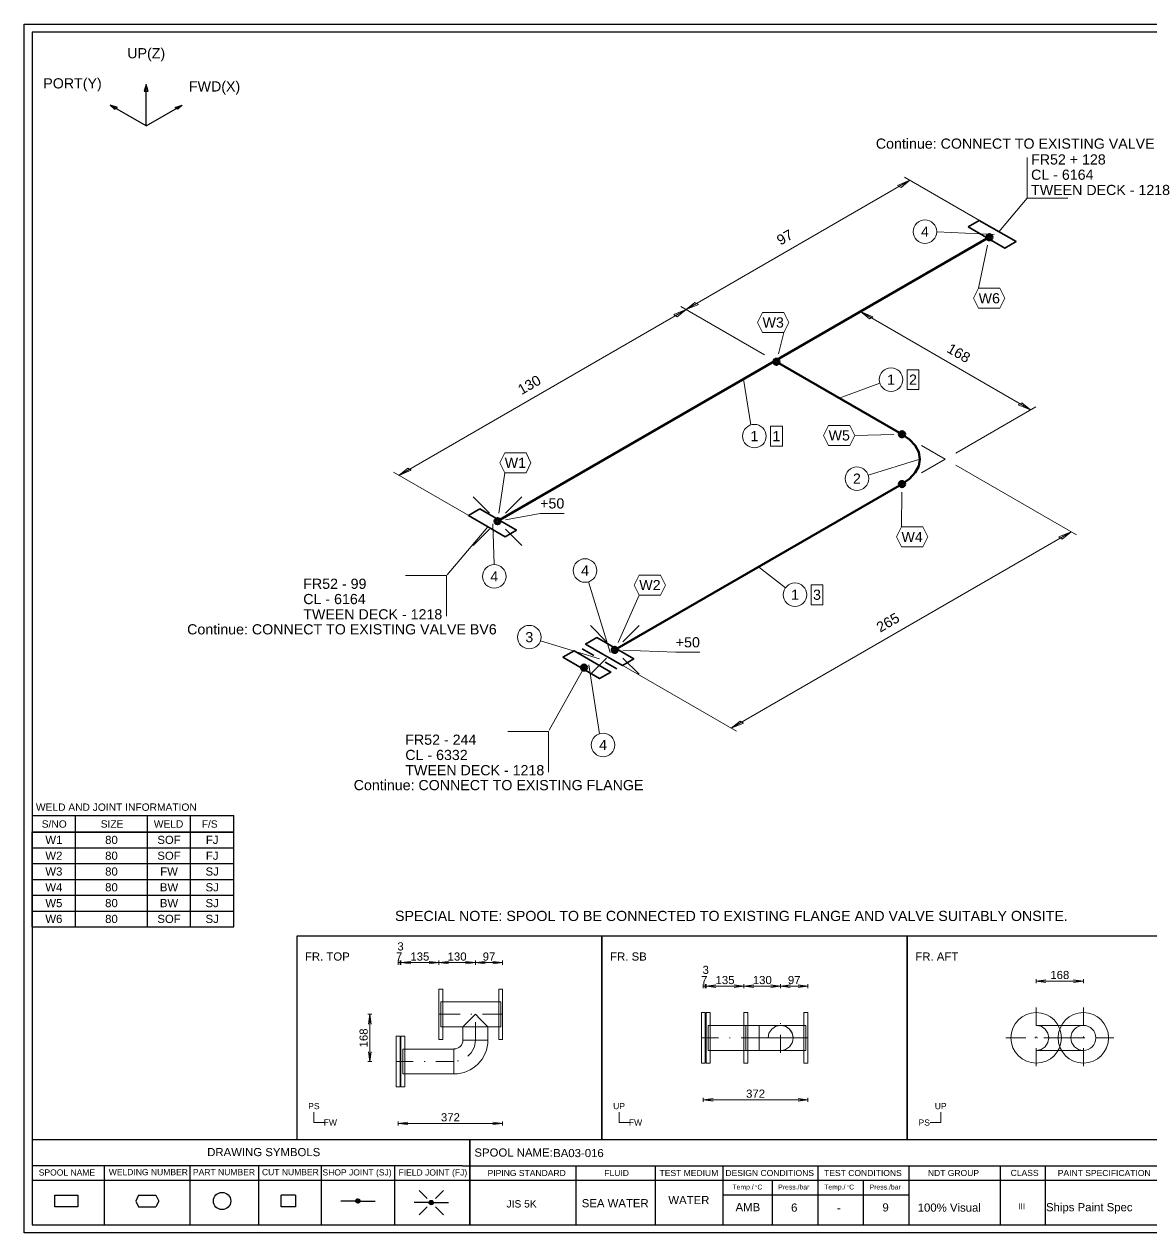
# Model space of a CAD drawing. Header units: millimetres. Extents: x 0 to 420, y 0 to 297.
# Drawn here: x 0 to 277.1, y 0 to 297 of the extents above; entities that cross this region are included whole.
import ezdxf
from ezdxf.enums import TextEntityAlignment as Align

# ---------------------------------------------------------------- set-up
doc = ezdxf.new("R2010")
doc.units = ezdxf.units.MM
doc.linetypes.add('DOTTED_DASHED5', pattern=[9.99998, 4.444436, -2.666661, 0.222222, -2.666661])
doc.linetypes.add('DOTTED_DASHED6', pattern=[10, 4.444444, -2.666667, 0.222222, -2.666667])
for name, color, linetype in [('FramesFromTables', 40, 'Continuous'), ('I_Coordinates', 11, 'Continuous'), ('I_CutNumbers', 10, 'Continuous'), ('I_Dimensions', 4, 'Continuous'), ('I_OtherComponents', 2, 'Continuous'), ('I_PartNumbers', 9, 'Continuous'), ('I_Pipes', 1, 'Continuous'), ('I_Tags', 8, 'Continuous'), ('SymbolsOnDrawingSheet', 1, 'Continuous'), ('TextFromTables', 2, 'Continuous'), ('TextFromTextBoxes', 2, 'Continuous')]:
    doc.layers.add(name, color=color, linetype=linetype)
doc.styles.add('Cadmatic Default Text', font='arial.ttf')

# ---------------------------------------------------------------- blocks, each defined once
blk = doc.blocks.new('BA01727257968_BOM_4')
at = {"layer": 'FramesFromTables', "linetype": 'ByBlock', "lineweight": 18}
for p, q in [((292, 285), (418, 285)), ((292, 271.5), (292, 285)), ((292, 271.5), (292, 285)), ((299.6, 271.5), (299.6, 285)), ((299.6, 271.5), (299.6, 285)), ((307, 271.5), (307, 285)), ((307, 271.5), (307, 285)), ((318.6, 271.5), (318.6, 285)), ((318.6, 271.5), (318.6, 285)), ((360.1, 271.5), (360.1, 285)), ((360.1, 271.5), (360.1, 285)), ((384.2, 271.5), (384.2, 285)), ((384.2, 271.5), (384.2, 285)), ((405.2, 271.5), (405.2, 285)), ((405.2, 271.5), (405.2, 285)), ((418, 271.5), (418, 285)), ((292, 280.5), (418, 280.5)), ((292, 276), (418, 276)), ((292, 205), (418.1, 205)), ((292, 200.67), (292, 205)), ((292.1, 200.67), (292.1, 205)), ((299.6, 200.67), (299.6, 205)), ((299.6, 200.67), (299.6, 205)), ((307.2, 200.67), (307.2, 205)), ((307.2, 200.67), (307.2, 205)), ((361.8, 200.67), (361.8, 205)), ((361.8, 200.67), (361.8, 205)), ((383.6, 200.67), (383.6, 205)), ((383.6, 200.67), (383.6, 205)), ((405.2, 200.67), (405.2, 205)), ((405.2, 200.67), (405.2, 205)), ((418, 200.67), (418, 205)), ((292, 127.3), (418.2, 127.3)), ((292, 115.3), (292, 127.3)), ((292, 115.3), (292, 127.3)), ((298.5, 115.3), (298.5, 127.3)), ((298.5, 115.3), (298.5, 127.3)), ((356.6, 115.3), (356.6, 127.3)), ((356.6, 115.3), (356.6, 127.3)), ((380, 115.3), (380, 127.3)), ((380, 115.3), (380, 127.3)), ((399.6, 115.3), (399.6, 127.3)), ((399.6, 115.3), (399.6, 127.3)), ((418, 115.3), (418, 127.3)), ((292, 123.3), (418.2, 123.3)), ((292, 119.3), (418.2, 119.3)), ((292, 68.4), (418, 68.4)), ((292, 58.6), (292, 68.4)), ((292, 58.6), (292, 68.4)), ((305.1, 58.6), (305.1, 68.4)), ((305.1, 58.6), (305.1, 68.4)), ((323.8, 58.6), (323.8, 68.4)), ((323.8, 58.6), (323.8, 68.4)), ((384.9, 58.6), (384.9, 68.4)), ((384.9, 58.6), (384.9, 68.4)), ((397.2, 58.6), (397.2, 68.4)), ((397.2, 58.6), (397.2, 68.4)), ((407.8, 58.6), (407.8, 68.4)), ((407.8, 58.6), (407.8, 68.4)), ((418, 58.6), (418, 68.4)), ((292, 65.13), (418, 65.13)), ((292, 61.87), (418, 61.87))]:
    blk.add_line(p, q, dxfattribs=at)
at = {"layer": 'FramesFromTables', "linetype": 'ByBlock', "lineweight": -3}
for p, q in [((2, 98.5), (51.5, 98.5)), ((2, 75.19), (2, 98.5)), ((2, 75.19), (2, 98.5)), ((12.6, 75.19), (12.6, 98.5)), ((12.6, 75.19), (12.6, 98.5)), ((30.3, 75.19), (30.3, 98.5)), ((30.3, 75.19), (30.3, 98.5)), ((40.9, 75.19), (40.9, 98.5)), ((40.9, 75.19), (40.9, 98.5)), ((51.5, 75.19), (51.5, 98.5)), ((2, 94.62), (51.5, 94.62)), ((2, 90.73), (51.5, 90.73)), ((2, 86.85), (51.5, 86.85)), ((2, 82.96), (51.5, 82.96)), ((2, 79.08), (51.5, 79.08))]:
    blk.add_line(p, q, dxfattribs=at)
at = {"layer": 'FramesFromTables', "linetype": 'ByBlock', "lineweight": 18, "flags": 128}
for points in [[(292, 271.5), (418, 271.5), (418, 285)], [(292, 200.67), (418.1, 200.67), (418.1, 205)], [(292, 115.3), (418.2, 115.3), (418.2, 127.3)], [(292, 58.6), (418, 58.6), (418, 68.4)]]:
    blk.add_lwpolyline(points, dxfattribs=at)
at = {"layer": 'FramesFromTables', "linetype": 'ByBlock', "lineweight": -3, "flags": 128}
blk.add_lwpolyline([(2, 75.19), (51.5, 75.19), (51.5, 98.5)], dxfattribs=at)
at = {"layer": 'TextFromTables', "linetype": 'ByBlock', "lineweight": 13, "style": 'Cadmatic Default Text'}
for s, p in [('1', (295.8, 282.75)), ('2', (295.8, 278.25)), ('4', (295.8, 273.75))]:
    blk.add_text(s, height=2, dxfattribs=at).set_placement(p, align=Align.MIDDLE_CENTER)
at = {"layer": 'TextFromTables', "linetype": 'ByBlock', "lineweight": 25, "style": 'Cadmatic Default Text'}
for s, p in [('0.59 ', (312.8, 282.75)), ('80A Sch40', (372.15, 282.75)), ('STPG370', (394.7, 282.75)), ('1', (303.3, 278.25)), ('80A Sch40', (372.15, 278.25)), ('PG 370', (394.7, 278.25)), ('4', (303.3, 273.75)), ('80A JIS5K', (372.15, 273.75)), ('SF440', (394.7, 273.75)), ('3', (295.85, 202.83)), ('1', (303.4, 202.83)), ('CNAF', (394.4, 202.83)), ('1', (295.25, 125.3)), ('2', (295.25, 121.3)), ('3', (295.25, 117.3)), ('W1', (7.3, 96.56)), ('80', (21.45, 96.56)), ('SOF', (35.6, 96.56)), ('FJ', (46.2, 96.56)), ('W2', (7.3, 92.67)), ('80', (21.45, 92.67)), ('SOF', (35.6, 92.67)), ('FJ', (46.2, 92.67)), ('W3', (7.3, 88.79)), ('80', (21.45, 88.79)), ('FW', (35.6, 88.79)), ('SJ', (46.2, 88.79)), ('W4', (7.3, 84.91)), ('80', (21.45, 84.91)), ('BW', (35.6, 84.91)), ('SJ', (46.2, 84.91)), ('W5', (7.3, 81.02)), ('80', (21.45, 81.02)), ('BW', (35.6, 81.02)), ('SJ', (46.2, 81.02)), ('W6', (7.3, 77.14)), ('80', (21.45, 77.14)), ('SOF', (35.6, 77.14)), ('SJ', (46.2, 77.14))]:
    blk.add_text(s, height=2, dxfattribs=at).set_placement(p, align=Align.MIDDLE_CENTER)
for s, height, p in [('Pipe Seamless, BW ', 2, (319.4, 282.75)), ('11.30', 2, (406, 282.75)), ('Elbow SR, BW 90 deg', 2, (319.4, 278.25)), ('1.43', 2, (406, 278.25)), ('Flange SOFF ', 2, (319.4, 273.75)), ('1.99', 2, (406, 273.75)), ('Gasket, JIS5K, Thk 3mm ', 2, (308, 202.83)), ('80A', 2, (362.6, 202.83)), ('Pipe Seamless, BW', 2, (299.3, 125.3)), ('80A Sch40', 2, (357.4, 125.3)), ('STPG370', 1.75, (380.8, 125.3)), ('264', 2, (400.4, 125.3)), ('Pipe Seamless, BW', 2, (299.3, 121.3)), ('80A Sch40', 2, (357.4, 121.3)), ('STPG370', 1.75, (380.8, 121.3)), ('92', 2, (400.4, 121.3)), ('Pipe Seamless, BW', 2, (299.3, 117.3)), ('80A Sch40', 2, (357.4, 117.3)), ('STPG370', 1.75, (380.8, 117.3)), ('233', 2, (400.4, 117.3))]:
    blk.add_text(s, height=height, dxfattribs=at).set_placement(p, align=Align.MIDDLE_LEFT)
at = {"layer": 'TextFromTextBoxes', "linetype": 'ByBlock', "lineweight": -3, "style": 'Cadmatic Default Text'}
for s, p in [('EMAS OFFSHORE LIMITED', (306.3, 33.1)), ('BIO-SEA', (383.3, 33.65)), ('9354947', (368.2, 29.15)), ('-', (306.3, 29.2)), ('P1482', (307.1, 25)), ('JP 88 STORK', (372.9, 25.05)), ('BA03-016', (130, 19.6))]:
    blk.add_text(s, height=2, dxfattribs=at).set_placement(p, align=Align.MIDDLE_LEFT)
at = {"layer": 'TextFromTextBoxes', "linetype": 'ByBlock', "lineweight": 25, "style": 'Cadmatic Default Text'}
blk.add_text('BA03', height=2.5, dxfattribs=at).set_placement((357.5, 18.3), align=Align.MIDDLE_LEFT)
at = {"layer": 'TextFromTextBoxes', "linetype": 'ByBlock', "lineweight": -3, "style": 'Cadmatic Default Text'}
for s, height, p in [('WATER', 2, (163.35, 8.05)), ('SEA WATER', 2, (145.25, 7.28)), ('AMB', 2, (177.85, 6.3)), ('6', 2, (189.25, 6.2)), ('-', 2, (200.2, 6.15)), ('9', 2, (211.7, 6.25)), ('100% Visual', 2, (227.35, 6.2)), ('Ships Paint Spec', 2, (261.75, 6.3)), ('16 kg', 2, (284.75, 6.35)), ('32/39', 2.5, (316.1, 6.5))]:
    blk.add_text(s, height=height, dxfattribs=at).set_placement(p, align=Align.MIDDLE_CENTER)
at = {"layer": 'TextFromTextBoxes', "linetype": 'ByBlock', "lineweight": 25, "style": 'Cadmatic Default Text'}
blk.add_text('BA03', height=3, dxfattribs=at).set_placement((370.1, 6.45), align=Align.MIDDLE_CENTER)
blk = doc.blocks.new('SEDS_SPOOL_FORMAT_Gol_8')
at = {"layer": 'SymbolsOnDrawingSheet', "linetype": 'ByBlock', "lineweight": -3, "flags": 128}
for points in [[(0, 297), (420, 297), (420, 0), (0, 0), (0, 297)], [(418.01, 295.01), (2, 295.01)], [(2, 295.01), (2, 2)], [(2, 102.57), (51.49, 102.57)], [(12.6, 98.45), (12.6, 102.57)], [(30.28, 98.45), (30.28, 102.57)], [(40.88, 98.45), (40.88, 102.57)], [(51.49, 98.45), (51.49, 102.57)], [(2, 98.5), (51.5, 98.5)], [(2, 98.5), (51.5, 98.5)], [(51.49, 98.47), (2, 98.47)], [(2, 98.45), (51.49, 98.45)], [(2, 22.93), (107.74, 22.93)], [(107.74, 22.93), (292.02, 22.93)], [(109.52, 22.93), (109.52, 2)], [(109.52, 2), (109.52, 22.93)], [(107.74, 16.45), (2, 16.45)], [(19.62, 16.45), (19.62, 2)], [(40.69, 16.45), (40.69, 2)], [(57.56, 16.45), (57.56, 2)], [(72.95, 16.45), (72.95, 2)], [(91.02, 16.45), (91.02, 2)], [(107.74, 16.45), (292.02, 16.45)], [(135.58, 16.45), (135.58, 2)], [(155.03, 16.45), (155.03, 2)], [(171.67, 16.45), (171.67, 2)], [(195.02, 16.45), (195.02, 2)], [(217.4, 16.45), (217.4, 2)], [(239.85, 16.45), (239.85, 2)], [(250.91, 16.34), (250.91, 2)], [(2, 12.91), (292.02, 12.91)], [(183.82, 12.91), (183.82, 2)], [(206.21, 12.91), (206.21, 2)], [(13.2, 6.41), (7.55, 6.41), (7.55, 9.23), (13.2, 9.23)], [(13.2, 9.23), (13.2, 6.41)], [(28.12, 9.23), (27.42, 7.82)], [(28.12, 9.23), (32.36, 9.23)], [(32.36, 9.23), (33.07, 7.82)], [(66.68, 9.23), (66.68, 6.41), (63.15, 6.41), (63.15, 9.23)], [(66.68, 9.23), (63.15, 9.23)], [(99, 8.47), (97.06, 10.41)], [(101.09, 8.47), (103.03, 10.41)], [(171.67, 9.37), (217.4, 9.37)], [(171.67, 9.37), (217.4, 9.37)], [(27.42, 7.82), (28.12, 6.41)], [(28.12, 6.41), (32.36, 6.41)], [(33.07, 7.82), (32.36, 6.41)], [(81.48, 7.82), (77.79, 7.82)], [(81.49, 7.78), (82.04, 8.32)], [(81.51, 7.9), (81.93, 8.32)], [(81.52, 7.7), (82.14, 8.32)], [(81.55, 7.62), (82.22, 8.29)], [(81.56, 8.06), (81.76, 8.26)], [(81.57, 7.54), (82.28, 8.25)], [(81.62, 7.48), (82.34, 8.2)], [(81.68, 7.44), (82.4, 8.16)], [(81.74, 7.39), (82.45, 8.1)], [(81.8, 7.35), (82.48, 8.02)], [(81.88, 7.32), (82.5, 7.94)], [(81.98, 7.32), (82.53, 7.86)], [(82.09, 7.32), (82.52, 7.75)], [(82.24, 7.36), (82.47, 7.59)], [(82.54, 7.82), (86.24, 7.82)], [(99.51, 7.42), (95.82, 7.42)], [(99, 6.38), (97.06, 4.44)], [(99.53, 7.47), (99.99, 7.93)], [(99.53, 7.37), (100.1, 7.93)], [(99.56, 7.29), (100.2, 7.93)], [(99.58, 7.62), (99.88, 7.93)], [(99.58, 7.21), (100.27, 7.89)], [(99.61, 7.13), (100.33, 7.84)], [(99.67, 7.08), (100.39, 7.8)], [(99.73, 7.03), (100.45, 7.75)], [(99.79, 6.99), (100.49, 7.69)], [(99.85, 6.94), (100.52, 7.61)], [(99.94, 6.92), (100.54, 7.53)], [(100.04, 6.92), (100.57, 7.45)], [(100.15, 6.92), (100.54, 7.31)], [(100.38, 7.04), (100.49, 7.15)], [(100.57, 7.42), (104.27, 7.42)], [(101.09, 6.38), (103.03, 4.44)], [(2, 2), (418.01, 2)]]:
    blk.add_lwpolyline(points, dxfattribs=at)
at = {"layer": 'SymbolsOnDrawingSheet', "linetype": 'ByBlock', "lineweight": -3}
for centre, radius in [((48.63, 7.82), 2.12), ((82.01, 7.82), 0.53), ((100.04, 7.42), 0.53)]:
    blk.add_circle(centre, radius, dxfattribs=at)
at = {"layer": 'SymbolsOnDrawingSheet', "linetype": 'ByBlock', "lineweight": -3, "style": 'Cadmatic Default Text'}
for s, p in [('WELD AND JOINT INFORMATION', (2.89, 105.5)), ('S/NO', (4.31, 101.36)), ('SIZE', (18.81, 101.36)), ('WELD', (31.86, 101.36)), ('F/S', (43.63, 101.36))]:
    blk.add_text(s, height=1.8, dxfattribs=at).set_placement(p, align=Align.TOP_LEFT)
for s, height, p in [('DRAWING SYMBOLS', 2, (44.98, 18.84)), ('Temp./  C   ', 1.2, (174.06, 10.65)), ('Press./bar', 1.2, (185.31, 10.65)), ('Temp./  C   ', 1.2, (196.61, 10.65)), ('Press./bar', 1.2, (207.78, 10.65)), ('0', 0.53, (179.71, 11.25)), ('0', 0.53, (202.37, 11.25))]:
    blk.add_text(s, height=height, dxfattribs=at).set_placement(p)
for s, height, p in [('SPOOL NAME:', 2, (110.65, 19.73)), ('SPOOL NAME', 1.5, (3.58, 14.83)), ('WELDING NUMBER', 1.5, (20.79, 14.91)), ('PART NUMBER', 1.5, (41.48, 14.91)), ('CUT NUMBER', 1.5, (58.44, 14.91)), ('SHOP JOINT (SJ)', 1.5, (73.31, 14.85)), ('FIELD JOINT (FJ)', 1.5, (92, 14.83)), ('PIPING STANDARD', 1.5, (113.89, 14.7)), ('FLUID', 1.5, (142.57, 14.7)), ('TEST MEDIUM', 1.5, (156.14, 14.7)), ('DESIGN CONDITIONS', 1.5, (172.34, 14.7)), ('TEST CONDITIONS', 1.5, (196.58, 14.7)), ('NDT GROUP', 1.5, (222.09, 14.7)), ('CLASS', 1.5, (242.43, 14.72)), ('PAINT SPECIFICATION', 1.5, (254.01, 14.7)), ('JIS 5K', 1.8, (118.53, 7.12)), ('III', 1.5, (244.26, 6.51))]:
    blk.add_text(s, height=height, dxfattribs=at).set_placement(p, align=Align.MIDDLE_LEFT)
blk = doc.blocks.new('BA01727257968_PRT_134_3')
at = {"layer": 'I_OtherComponents', "linetype": 'ByBlock', "lineweight": 35, "flags": 128}
blk.add_lwpolyline([(179.95, 223.88), (182.73, 225.48), (191.78, 220.26), (189, 218.65), (179.95, 223.88)], dxfattribs=at)
at = {"layer": 'I_OtherComponents', "linetype": 'ByBlock', "lineweight": 50}
for radius in [0.75, 0.375]:
    blk.add_circle((185.18, 221.35), radius, dxfattribs=at)
blk = doc.blocks.new('BA01727257968_PRT_135_3')
at = {"layer": 'I_Pipes', "linetype": 'ByBlock', "lineweight": 50}
blk.add_line((185.18, 221.35), (64.32, 151.57), dxfattribs=at)
blk = doc.blocks.new('BA01727257968_PRT_138_3')
at = {"layer": 'I_OtherComponents', "linetype": 'ByBlock', "lineweight": 35, "flags": 128}
blk.add_lwpolyline([(59.94, 154.59), (57.16, 152.99), (66.21, 147.76), (68.99, 149.37), (59.94, 154.59)], dxfattribs=at)
at = {"layer": 'I_OtherComponents', "linetype": 'ByBlock', "lineweight": 50}
for radius in [0.75, 0.375]:
    blk.add_circle((64.32, 151.57), radius, dxfattribs=at)
blk = doc.blocks.new('BA01727257968_PRT_139_3')
at = {"layer": 'I_Pipes', "linetype": 'ByBlock', "lineweight": 50}
blk.add_line((163.72, 172.94), (132.88, 190.74), dxfattribs=at)
blk = doc.blocks.new('BA01727257968_PRT_140_3')
at = {"layer": 'I_Pipes', "linetype": 'ByBlock', "lineweight": 0}
for q in [(168.49, 170.19), (168.49, 163.45)]:
    blk.add_line((174.33, 166.82), q, dxfattribs=at)
at = {"layer": 'I_Pipes', "linetype": 'ByBlock', "lineweight": 50, "flags": 128}
blk.add_lwpolyline([(163.72, 172.94), (165.59, 171.63), (166.97, 170.13), (167.83, 168.51), (168.11, 166.82), (167.83, 165.13), (166.97, 163.5), (165.59, 162), (163.72, 160.69)], dxfattribs=at)
at = {"layer": 'I_Pipes', "linetype": 'ByBlock', "lineweight": 50}
for centre, radius in [((163.72, 172.94), 0.75), ((163.72, 172.94), 0.375), ((163.72, 160.69), 0.75), ((163.72, 160.69), 0.375)]:
    blk.add_circle(centre, radius, dxfattribs=at)
blk = doc.blocks.new('BA01727257968_PRT_141_3')
at = {"layer": 'I_Pipes', "linetype": 'ByBlock', "lineweight": 50}
blk.add_line((163.72, 160.69), (93.15, 119.95), dxfattribs=at)
blk = doc.blocks.new('BA01727257968_PRT_142_3')
at = {"layer": 'I_OtherComponents', "linetype": 'ByBlock', "lineweight": 35, "flags": 128}
blk.add_lwpolyline([(88.76, 122.97), (85.98, 121.36), (95.03, 116.14), (97.81, 117.74), (88.76, 122.97)], dxfattribs=at)
at = {"layer": 'I_OtherComponents', "linetype": 'ByBlock', "lineweight": 50}
for radius in [0.75, 0.375]:
    blk.add_circle((93.15, 119.95), radius, dxfattribs=at)
blk = doc.blocks.new('BA01727257968_PRT_143_3')
at = {"layer": 'I_OtherComponents', "linetype": 'ByBlock', "lineweight": 35}
for p, q in [((87.96, 118.59), (85.13, 120.22)), ((93.62, 115.32), (90.79, 116.95))]:
    blk.add_line(p, q, dxfattribs=at)
blk = doc.blocks.new('BA01727257968_PRT_144_3')
at = {"layer": 'I_OtherComponents', "linetype": 'ByBlock', "lineweight": 35, "flags": 128}
blk.add_lwpolyline([(80.37, 118.12), (83.15, 119.73), (92.21, 114.5), (89.42, 112.9), (80.37, 118.12)], dxfattribs=at)
at = {"layer": 'I_OtherComponents', "linetype": 'ByBlock', "lineweight": 50}
for radius in [0.75, 0.375]:
    blk.add_circle((85.61, 115.59), radius, dxfattribs=at)
blk = doc.blocks.new('BA01727257968_DIM_0_3')
at = {"layer": 'I_Dimensions', "linetype": 'ByBlock', "lineweight": 0}
for p, q in [((135.13, 192.45), (154.83, 203.82)), ((153.53, 203.07), (195.33, 178.94)), ((196.63, 179.69), (176.93, 168.32))]:
    blk.add_line(p, q, dxfattribs=at)
at = {"layer": 'I_Dimensions', "linetype": 'ByBlock', "lineweight": 0, "flags": 128}
for points in [[(153.53, 203.07), (155.7, 201.32), (156.56, 201.82), (153.53, 203.07)], [(195.33, 178.94), (192.3, 180.19), (193.16, 180.69), (195.33, 178.94)]]:
    blk.add_lwpolyline(points, dxfattribs=at)
at = {"layer": 'I_Dimensions', "linetype": 'ByBlock', "lineweight": 0, "style": 'Cadmatic Default Text'}
blk.add_text('168', height=2.5, rotation=330, dxfattribs=at).set_placement((177.68, 192.88), align=Align.MIDDLE_CENTER)
blk = doc.blocks.new('BA01727257968_DIM_1_3')
at = {"layer": 'I_Dimensions', "linetype": 'ByBlock', "lineweight": 0}
for p, q in [((40.1, 162.83), (110.66, 203.57)), ((109.36, 204.32), (129.93, 192.45)), ((59.37, 151.71), (38.8, 163.58))]:
    blk.add_line(p, q, dxfattribs=at)
at = {"layer": 'I_Dimensions', "linetype": 'ByBlock', "lineweight": 0, "flags": 128}
for points in [[(110.66, 203.57), (108.5, 201.82), (107.63, 202.32), (110.66, 203.57)], [(40.1, 162.83), (43.13, 164.08), (42.26, 164.58), (40.1, 162.83)]]:
    blk.add_lwpolyline(points, dxfattribs=at)
at = {"layer": 'I_Dimensions', "linetype": 'ByBlock', "lineweight": 0, "style": 'Cadmatic Default Text'}
blk.add_text('130', height=2.5, rotation=30, dxfattribs=at).set_placement((72.13, 185.08), align=Align.MIDDLE_CENTER)
blk = doc.blocks.new('BA01727257968_DIM_2_3')
at = {"layer": 'I_Dimensions', "linetype": 'ByBlock', "lineweight": 0}
for p, q in [((110.66, 203.57), (165.67, 235.33)), ((164.37, 236.08), (184.94, 224.21)), ((129.93, 192.45), (109.36, 204.32))]:
    blk.add_line(p, q, dxfattribs=at)
at = {"layer": 'I_Dimensions', "linetype": 'ByBlock', "lineweight": 0, "flags": 128}
for points in [[(165.67, 235.33), (163.5, 233.58), (162.64, 234.08), (165.67, 235.33)], [(110.66, 203.57), (113.69, 204.82), (112.83, 205.32), (110.66, 203.57)]]:
    blk.add_lwpolyline(points, dxfattribs=at)
at = {"layer": 'I_Dimensions', "linetype": 'ByBlock', "lineweight": 0, "style": 'Cadmatic Default Text'}
blk.add_text('97', height=2.5, rotation=30, dxfattribs=at).set_placement((134.92, 221.33), align=Align.MIDDLE_CENTER)
blk = doc.blocks.new('BA01727257968_DIM_3_3')
at = {"layer": 'I_Dimensions', "linetype": 'ByBlock', "lineweight": 0}
for p, q in [((206.59, 148.19), (176.93, 165.32)), ((121.75, 100.71), (205.29, 148.94)), ((93.39, 117.09), (123.05, 99.96))]:
    blk.add_line(p, q, dxfattribs=at)
at = {"layer": 'I_Dimensions', "linetype": 'ByBlock', "lineweight": 0, "flags": 128}
for points in [[(205.29, 148.94), (203.12, 147.19), (202.26, 147.69), (205.29, 148.94)], [(121.75, 100.71), (124.78, 101.96), (123.92, 102.46), (121.75, 100.71)]]:
    blk.add_lwpolyline(points, dxfattribs=at)
at = {"layer": 'I_Dimensions', "linetype": 'ByBlock', "lineweight": 0, "style": 'Cadmatic Default Text'}
blk.add_text('265', height=2.5, rotation=30, dxfattribs=at).set_placement((160.27, 126.7), align=Align.MIDDLE_CENTER)
blk = doc.blocks.new('BA01727257968_PTN_0_3')
at = {"layer": 'I_PartNumbers', "linetype": 'ByBlock', "lineweight": 0}
blk.add_line((89.36, 99.33), (86.78, 116.27), dxfattribs=at)
blk.add_circle((90.26, 96.58), 2.89, dxfattribs=at)
at = {"layer": 'I_PartNumbers', "linetype": 'ByBlock', "lineweight": 0, "style": 'Cadmatic Default Text'}
blk.add_text('4', height=2.5, dxfattribs=at).set_placement((90.26, 96.58), align=Align.MIDDLE_CENTER)
blk = doc.blocks.new('BA01727257968_PTN_1_3')
at = {"layer": 'I_PartNumbers', "linetype": 'ByBlock', "lineweight": 0}
blk.add_line((63.53, 140.89), (63.14, 150.89), dxfattribs=at)
blk.add_circle((63.53, 138), 2.89, dxfattribs=at)
at = {"layer": 'I_PartNumbers', "linetype": 'ByBlock', "lineweight": 0, "style": 'Cadmatic Default Text'}
blk.add_text('4', height=2.5, dxfattribs=at).set_placement((63.53, 138), align=Align.MIDDLE_CENTER)
blk = doc.blocks.new('BA01727257968_PTN_2_3')
at = {"layer": 'I_PartNumbers', "linetype": 'ByBlock', "lineweight": 0}
blk.add_line((126.55, 175.22), (124.75, 186.46), dxfattribs=at)
blk.add_circle((127.45, 172.47), 2.89, dxfattribs=at)
at = {"layer": 'I_PartNumbers', "linetype": 'ByBlock', "lineweight": 0, "style": 'Cadmatic Default Text'}
blk.add_text('1', height=2.5, dxfattribs=at).set_placement((127.45, 172.47), align=Align.MIDDLE_CENTER)
blk = doc.blocks.new('BA01727257968_PTN_3_3')
at = {"layer": 'I_PartNumbers', "linetype": 'ByBlock', "lineweight": 0}
blk.add_line((158.28, 185.46), (148.3, 181.84), dxfattribs=at)
blk.add_circle((161.03, 186.36), 2.89, dxfattribs=at)
at = {"layer": 'I_PartNumbers', "linetype": 'ByBlock', "lineweight": 0, "style": 'Cadmatic Default Text'}
blk.add_text('1', height=2.5, dxfattribs=at).set_placement((161.03, 186.36), align=Align.MIDDLE_CENTER)
blk = doc.blocks.new('BA01727257968_PTN_4_3')
at = {"layer": 'I_PartNumbers', "linetype": 'ByBlock', "lineweight": 0}
blk.add_line((172.25, 222.71), (186.36, 222.03), dxfattribs=at)
blk.add_circle((169.36, 222.71), 2.89, dxfattribs=at)
at = {"layer": 'I_PartNumbers', "linetype": 'ByBlock', "lineweight": 0, "style": 'Cadmatic Default Text'}
blk.add_text('4', height=2.5, dxfattribs=at).set_placement((169.36, 222.71), align=Align.MIDDLE_CENTER)
blk = doc.blocks.new('BA01727257968_PTN_5_3')
at = {"layer": 'I_PartNumbers', "linetype": 'ByBlock', "lineweight": 0}
blk.add_line((155.4, 162.91), (168.11, 166.82), dxfattribs=at)
blk.add_circle((152.65, 162.02), 2.89, dxfattribs=at)
at = {"layer": 'I_PartNumbers', "linetype": 'ByBlock', "lineweight": 0, "style": 'Cadmatic Default Text'}
blk.add_text('2', height=2.5, dxfattribs=at).set_placement((152.65, 162.02), align=Align.MIDDLE_CENTER)
blk = doc.blocks.new('BA01727257968_PTN_6_3')
at = {"layer": 'I_PartNumbers', "linetype": 'ByBlock', "lineweight": 0}
blk.add_line((135.09, 135.2), (128.43, 140.32), dxfattribs=at)
blk.add_circle((137.43, 133.5), 2.89, dxfattribs=at)
at = {"layer": 'I_PartNumbers', "linetype": 'ByBlock', "lineweight": 0, "style": 'Cadmatic Default Text'}
blk.add_text('1', height=2.5, dxfattribs=at).set_placement((137.43, 133.5), align=Align.MIDDLE_CENTER)
blk = doc.blocks.new('BA01727257968_PTN_7_3')
at = {"layer": 'I_PartNumbers', "linetype": 'ByBlock', "lineweight": 0}
blk.add_line((86.72, 136.7), (91.97, 119.27), dxfattribs=at)
blk.add_circle((85.83, 139.45), 2.89, dxfattribs=at)
at = {"layer": 'I_PartNumbers', "linetype": 'ByBlock', "lineweight": 0, "style": 'Cadmatic Default Text'}
blk.add_text('4', height=2.5, dxfattribs=at).set_placement((85.83, 139.45), align=Align.MIDDLE_CENTER)
blk = doc.blocks.new('BA01727257968_PTN_8_3')
at = {"layer": 'I_PartNumbers', "linetype": 'ByBlock', "lineweight": 0}
blk.add_line((74.88, 122.18), (89.38, 117.77), dxfattribs=at)
blk.add_circle((72.13, 123.08), 2.89, dxfattribs=at)
at = {"layer": 'I_PartNumbers', "linetype": 'ByBlock', "lineweight": 0, "style": 'Cadmatic Default Text'}
blk.add_text('3', height=2.5, dxfattribs=at).set_placement((72.13, 123.08), align=Align.MIDDLE_CENTER)
blk = doc.blocks.new('BA01727257968_CUT_9_3')
at = {"layer": 'I_CutNumbers', "linetype": 'ByBlock', "lineweight": 0, "flags": 128}
blk.add_lwpolyline([(134.32, 170.02), (134.32, 174.92), (131.38, 174.92), (131.38, 170.02), (134.32, 170.02)], dxfattribs=at)
at = {"layer": 'I_CutNumbers', "linetype": 'ByBlock', "lineweight": 0, "style": 'Cadmatic Default Text'}
blk.add_text('1', height=2.5, dxfattribs=at).set_placement((132.85, 172.47), align=Align.MIDDLE_CENTER)
blk = doc.blocks.new('BA01727257968_CUT_10_3')
at = {"layer": 'I_CutNumbers', "linetype": 'ByBlock', "lineweight": 0, "flags": 128}
blk.add_lwpolyline([(167.9, 183.91), (167.9, 188.8), (164.96, 188.8), (164.96, 183.91), (167.9, 183.91)], dxfattribs=at)
at = {"layer": 'I_CutNumbers', "linetype": 'ByBlock', "lineweight": 0, "style": 'Cadmatic Default Text'}
blk.add_text('2', height=2.5, dxfattribs=at).set_placement((166.43, 186.36), align=Align.MIDDLE_CENTER)
blk = doc.blocks.new('BA01727257968_CUT_11_3')
at = {"layer": 'I_CutNumbers', "linetype": 'ByBlock', "lineweight": 0, "flags": 128}
blk.add_lwpolyline([(144.31, 131.05), (144.31, 135.95), (141.37, 135.95), (141.37, 131.05), (144.31, 131.05)], dxfattribs=at)
at = {"layer": 'I_CutNumbers', "linetype": 'ByBlock', "lineweight": 0, "style": 'Cadmatic Default Text'}
blk.add_text('3', height=2.5, dxfattribs=at).set_placement((142.84, 133.5), align=Align.MIDDLE_CENTER)
blk = doc.blocks.new('Pi_Weld_0')
at = {"layer": 'I_Tags', "linetype": 'ByBlock', "lineweight": 0, "flags": 128}
for points in [[(-2.62, 2.45), (-0.41, 13.04)], [(-2.62, 2.45), (-3.84, 0)], [(-3.84, 0), (-2.62, -2.45)], [(2.62, 2.45), (-2.62, 2.45)], [(3.84, 0), (2.62, 2.45)], [(2.62, -2.45), (3.84, 0)], [(-2.62, -2.45), (2.62, -2.45)]]:
    blk.add_lwpolyline(points, dxfattribs=at)
at = {"layer": 'I_Tags', "linetype": 'ByBlock', "lineweight": 0, "style": 'Cadmatic Default Text'}
blk.add_text('W6', height=2.5, dxfattribs=at).set_placement((0, 0), align=Align.MIDDLE_CENTER)
blk = doc.blocks.new('Pi_FieldWeld_1')
at = {"layer": 'I_Tags', "linetype": 'ByBlock', "lineweight": 0, "flags": 128}
for points in [[(-2.62, 2.45), (-3.84, 0)], [(-3.84, 0), (-2.62, -2.45)], [(2.62, 2.45), (-2.62, 2.45)], [(3.84, 0), (2.62, 2.45)], [(2.62, -2.45), (3.84, 0)], [(-2.62, -2.45), (-4.09, -12.37)], [(-2.62, -2.45), (2.62, -2.45)], [(-6.39, -12.35), (-10.39, -8.35)], [(-2.39, -12.35), (1.61, -8.35)], [(-6.39, -16.35), (-10.39, -20.35)], [(-2.39, -16.35), (1.61, -20.35)]]:
    blk.add_lwpolyline(points, dxfattribs=at)
at = {"layer": 'I_Tags', "linetype": 'ByBlock', "lineweight": 0, "style": 'Cadmatic Default Text'}
blk.add_text('W1', height=2.5, dxfattribs=at).set_placement((0, 0), align=Align.MIDDLE_CENTER)
blk = doc.blocks.new('Pi_ExtraLength2_2')
at = {"layer": 'I_Tags', "linetype": 'ByBlock', "lineweight": 0, "flags": 128}
for points in [[(-2.96, -2.45), (-11.48, -4.01)], [(-2.96, -2.45), (2.96, -2.45)]]:
    blk.add_lwpolyline(points, dxfattribs=at)
at = {"layer": 'I_Tags', "linetype": 'ByBlock', "lineweight": 0, "style": 'Cadmatic Default Text'}
blk.add_text('+50', height=2.5, dxfattribs=at).set_placement((0, 0), align=Align.MIDDLE_CENTER)
blk = doc.blocks.new('Pi_Weld_3')
at = {"layer": 'I_Tags', "linetype": 'ByBlock', "lineweight": 0, "flags": 128}
for points in [[(-2.62, 2.45), (-3.84, 0)], [(-3.84, 0), (-2.62, -2.45)], [(2.62, 2.45), (-2.62, 2.45)], [(3.84, 0), (2.62, 2.45)], [(2.62, -2.45), (3.84, 0)], [(-2.62, -2.45), (2.62, -2.45)], [(2.62, -2.45), (1.3, -7.71)]]:
    blk.add_lwpolyline(points, dxfattribs=at)
at = {"layer": 'I_Tags', "linetype": 'ByBlock', "lineweight": 0, "style": 'Cadmatic Default Text'}
blk.add_text('W3', height=2.5, dxfattribs=at).set_placement((0, 0), align=Align.MIDDLE_CENTER)
blk = doc.blocks.new('Pi_Weld_4')
at = {"layer": 'I_Tags', "linetype": 'ByBlock', "lineweight": 0, "flags": 128}
for points in [[(-2.62, 2.45), (-3.84, 0)], [(-3.84, 0), (-2.62, -2.45)], [(2.62, 2.45), (-2.62, 2.45)], [(3.84, 0), (2.62, 2.45)], [(2.62, -2.45), (3.84, 0)], [(3.84, 0), (13.42, 0.24)], [(-2.62, -2.45), (2.62, -2.45)]]:
    blk.add_lwpolyline(points, dxfattribs=at)
at = {"layer": 'I_Tags', "linetype": 'ByBlock', "lineweight": 0, "style": 'Cadmatic Default Text'}
blk.add_text('W5', height=2.5, dxfattribs=at).set_placement((0, 0), align=Align.MIDDLE_CENTER)
blk = doc.blocks.new('Pi_Weld_5')
at = {"layer": 'I_Tags', "linetype": 'ByBlock', "lineweight": 0, "flags": 128}
for points in [[(-2.62, 2.45), (-2.52, 10.99)], [(-2.62, 2.45), (-3.84, 0)], [(-3.84, 0), (-2.62, -2.45)], [(2.62, 2.45), (-2.62, 2.45)], [(3.84, 0), (2.62, 2.45)], [(2.62, -2.45), (3.84, 0)], [(-2.62, -2.45), (2.62, -2.45)]]:
    blk.add_lwpolyline(points, dxfattribs=at)
at = {"layer": 'I_Tags', "linetype": 'ByBlock', "lineweight": 0, "style": 'Cadmatic Default Text'}
blk.add_text('W4', height=2.5, dxfattribs=at).set_placement((0, 0), align=Align.MIDDLE_CENTER)
blk = doc.blocks.new('Pi_ExtraLength2_6')
at = {"layer": 'I_Tags', "linetype": 'ByBlock', "lineweight": 0, "flags": 128}
for points in [[(-2.96, -2.45), (-15.95, -1.95)], [(-2.96, -2.45), (2.96, -2.45)]]:
    blk.add_lwpolyline(points, dxfattribs=at)
at = {"layer": 'I_Tags', "linetype": 'ByBlock', "lineweight": 0, "style": 'Cadmatic Default Text'}
blk.add_text('+50', height=2.5, dxfattribs=at).set_placement((0, 0), align=Align.MIDDLE_CENTER)
blk = doc.blocks.new('Pi_FieldWeld_7')
at = {"layer": 'I_Tags', "linetype": 'ByBlock', "lineweight": 0, "flags": 128}
for points in [[(-2.62, 2.45), (-3.84, 0)], [(-3.84, 0), (-2.62, -2.45)], [(2.62, 2.45), (-2.62, 2.45)], [(3.84, 0), (2.62, 2.45)], [(2.62, -2.45), (3.84, 0)], [(-2.62, -2.45), (-7.82, -14.09)], [(-2.62, -2.45), (2.62, -2.45)], [(-10.64, -13.92), (-14.64, -9.92)], [(-6.64, -13.92), (-2.64, -9.92)], [(-10.64, -17.92), (-14.64, -21.92)], [(-6.64, -17.92), (-2.64, -21.92)]]:
    blk.add_lwpolyline(points, dxfattribs=at)
at = {"layer": 'I_Tags', "linetype": 'ByBlock', "lineweight": 0, "style": 'Cadmatic Default Text'}
blk.add_text('W2', height=2.5, dxfattribs=at).set_placement((0, 0), align=Align.MIDDLE_CENTER)

msp = doc.modelspace()

# ---------------------------------------------------------------- linework, layer by layer
at = {"linetype": 'ByBlock', "lineweight": 13, "flags": 128}
for points in [[(91.9, 65.89), (91.9, 66.89)], [(91.9, 66.39), (92.38, 66.39)], [(92.38, 65.89), (92.38, 66.89)], [(92.38, 66.39), (92.59, 66.39)], [(92.59, 65.89), (92.59, 66.89)], [(92.59, 66.39), (94.99, 66.08), (92.59, 66.39), (94.99, 66.71), (92.59, 66.39)], [(92.59, 66.39), (101.89, 66.39)], [(101.89, 66.39), (99.49, 66.71), (101.89, 66.39), (99.49, 66.08), (101.89, 66.39)], [(101.89, 65.89), (101.89, 66.89)], [(101.89, 66.39), (104.29, 66.08), (101.89, 66.39), (104.29, 66.71), (101.89, 66.39)], [(101.89, 66.39), (110.88, 66.39)], [(110.88, 66.39), (108.48, 66.71), (110.88, 66.39), (108.48, 66.08), (110.88, 66.39)], [(110.88, 65.89), (110.88, 66.89)], [(110.88, 66.39), (113.28, 66.08), (110.88, 66.39), (113.28, 66.71), (110.88, 66.39)], [(110.88, 66.39), (117.59, 66.39)], [(117.59, 66.39), (115.19, 66.71), (117.59, 66.39), (115.19, 66.08), (117.59, 66.39)], [(117.59, 65.89), (117.59, 66.89)], [(166.9, 60.12), (166.9, 61.12)], [(166.9, 60.62), (167.38, 60.62)], [(167.38, 60.12), (167.38, 61.12)], [(167.38, 60.62), (167.59, 60.62)], [(167.59, 60.12), (167.59, 61.12)], [(167.59, 60.62), (169.99, 60.3), (167.59, 60.62), (169.99, 60.93), (167.59, 60.62)], [(167.59, 60.62), (176.89, 60.62)], [(176.89, 60.62), (174.49, 60.93), (176.89, 60.62), (174.49, 60.3), (176.89, 60.62)], [(176.89, 60.12), (176.89, 61.12)], [(176.89, 60.62), (179.29, 60.3), (176.89, 60.62), (179.29, 60.93), (176.89, 60.62)], [(176.89, 60.62), (185.88, 60.62)], [(185.88, 60.62), (183.48, 60.93), (185.88, 60.62), (183.48, 60.3), (185.88, 60.62)], [(185.88, 60.12), (185.88, 61.12)], [(185.88, 60.62), (188.28, 60.3), (185.88, 60.62), (188.28, 60.93), (185.88, 60.62)], [(185.88, 60.62), (192.59, 60.62)], [(192.59, 60.62), (190.19, 60.93), (192.59, 60.62), (190.19, 60.3), (192.59, 60.62)], [(192.59, 60.12), (192.59, 61.12)], [(248.71, 61.36), (248.71, 62.36)], [(248.71, 61.86), (251.11, 61.54), (248.71, 61.86), (251.11, 62.17), (248.71, 61.86)], [(248.71, 61.86), (260.3, 61.86)], [(260.3, 61.86), (257.9, 62.17), (260.3, 61.86), (257.9, 61.54), (260.3, 61.86)], [(260.3, 61.36), (260.3, 62.36)], [(85.42, 53.69), (84.42, 53.69)], [(84.92, 53.69), (84.6, 51.29), (84.92, 53.69), (85.24, 51.29), (84.92, 53.69)], [(84.92, 42.1), (84.92, 53.69)], [(85.42, 42.1), (84.42, 42.1)], [(84.92, 42.1), (85.24, 44.5), (84.92, 42.1), (84.6, 44.5), (84.92, 42.1)], [(166.9, 33.2), (166.9, 32.2)], [(166.9, 32.7), (169.3, 32.39), (166.9, 32.7), (169.3, 33.02), (166.9, 32.7)], [(166.9, 32.7), (192.59, 32.7)], [(192.59, 32.7), (190.19, 33.02), (192.59, 32.7), (190.19, 32.39), (192.59, 32.7)], [(192.59, 33.2), (192.59, 32.2)], [(91.9, 27.39), (91.9, 26.39)], [(91.9, 26.89), (94.3, 26.58), (91.9, 26.89), (94.3, 27.21), (91.9, 26.89)], [(91.9, 26.89), (117.59, 26.89)], [(117.59, 26.89), (115.19, 27.21), (117.59, 26.89), (115.19, 26.58), (117.59, 26.89)], [(117.59, 27.39), (117.59, 26.39)]]:
    msp.add_lwpolyline(points, dxfattribs=at)
at = {"linetype": 'DOTTED_DASHED6', "lineweight": 13, "flags": 128}
for points in [[(101.89, 53.69), (102.86, 53.69)], [(117.11, 53.69), (102.38, 53.69)], [(110.88, 47.36), (110.88, 53.69)], [(117.59, 53.69), (116.62, 53.69)], [(248.71, 55.36), (248.71, 40.46)], [(248.71, 55.36), (248.71, 40.46)], [(260.3, 55.36), (260.3, 40.46)], [(185.88, 44.22), (185.88, 51.6)], [(167.38, 47.91), (166.42, 47.91)], [(167.59, 47.91), (168.56, 47.91)], [(180.63, 47.91), (168.07, 47.91)], [(176.89, 47.91), (177.86, 47.91)], [(192.1, 47.91), (177.38, 47.91)], [(185.88, 47.91), (180.63, 47.91)], [(192.59, 47.91), (191.62, 47.91)], [(256.16, 47.91), (241.26, 47.91)], [(241.26, 47.91), (256.16, 47.91)], [(255.04, 47.91), (248.71, 47.91)], [(267.75, 47.91), (252.85, 47.91)], [(260.3, 47.91), (255.04, 47.91)], [(110.88, 47.36), (110.63, 45.73), (109.88, 44.27), (108.72, 43.1), (107.25, 42.36), (105.63, 42.1)], [(92.38, 42.1), (91.42, 42.1)], [(92.59, 42.1), (93.56, 42.1)], [(105.63, 42.1), (93.07, 42.1)]]:
    msp.add_lwpolyline(points, dxfattribs=at)
at = {"linetype": 'DOTTED_DASHED5', "lineweight": 13, "flags": 128}
msp.add_lwpolyline([(185.88, 47.91), (188.96, 47.91)], dxfattribs=at)
at = {"layer": 'I_Coordinates', "linetype": 'ByBlock', "lineweight": 0}
for p, q in [((246.45, 254.26), (239.54, 246.01)), ((103.92, 161.69), (113.97, 173.51)), ((128.99, 123.48), (137.61, 138.89))]:
    msp.add_line(p, q, dxfattribs=at)
at = {"layer": 'I_Coordinates', "linetype": 'ByBlock', "lineweight": 0, "flags": 128}
for points in [[(246.45, 264.26), (246.45, 254.26), (256.45, 254.26)], [(103.75, 151.49), (103.75, 161.49), (93.75, 161.49)], [(128.82, 113.18), (128.82, 123.18), (118.82, 123.18)]]:
    msp.add_lwpolyline(points, dxfattribs=at)
at = {"layer": 'I_OtherComponents', "linetype": 'ByBlock', "lineweight": 50}
for radius in [0.75, 0.375]:
    msp.add_circle((184.88, 214.04), radius, dxfattribs=at)
at = {"layer": 'SymbolsOnDrawingSheet', "linetype": 'ByBlock', "lineweight": 25, "flags": 128}
for points in [[(30.5, 280.57), (30, 282.21), (29.5, 280.57), (30.5, 280.57)], [(30, 272), (30, 282.21)], [(30, 272), (21.16, 277.1)], [(22.93, 276.49), (21.16, 277.1), (22.22, 276.08), (22.93, 276.49)], [(30, 272), (38.84, 277.1)], [(37.07, 276.49), (38.84, 277.1), (37.78, 276.08), (37.07, 276.49)], [(67, 22.9), (142, 22.9), (142, 72.9), (67, 72.9), (67, 22.9)], [(142, 22.9), (217, 22.9), (217, 72.9), (142, 72.9), (142, 22.9)], [(217, 22.9), (292, 22.9), (292, 72.9), (217, 72.9), (217, 22.9)]]:
    msp.add_lwpolyline(points, dxfattribs=at)
at = {"layer": 'SymbolsOnDrawingSheet', "linetype": 'ByBlock', "lineweight": 18, "flags": 128}
for points in [[(101.89, 59.89), (102.86, 59.89), (102.86, 47.48), (101.89, 47.48), (101.89, 59.89)], [(117.59, 47.48), (116.62, 47.48), (116.62, 59.89), (117.59, 59.89), (117.59, 47.48)], [(117.11, 50.61), (102.38, 50.61), (102.38, 56.76), (117.11, 56.76), (117.11, 50.61)], [(110.88, 53.69), (109.71, 52.51)], [(112.06, 52.51), (110.88, 53.69)], [(167.38, 41.7), (166.42, 41.7), (166.42, 54.12), (167.38, 54.12), (167.38, 41.7)], [(167.59, 54.12), (168.56, 54.12), (168.56, 41.7), (167.59, 41.7), (167.59, 54.12)], [(176.89, 54.12), (177.86, 54.12), (177.86, 41.7), (176.89, 41.7), (176.89, 54.12)], [(192.59, 41.7), (191.62, 41.7), (191.62, 54.12), (192.59, 54.12), (192.59, 41.7)], [(108.04, 50.85), (107.81, 50.61), (107.81, 47.36)], [(108.71, 51.51), (108.04, 50.85)], [(109.71, 52.51), (108.71, 51.51)], [(113.06, 51.51), (112.06, 52.51)], [(113.72, 50.85), (113.06, 51.51)], [(113.96, 47.36), (113.96, 50.61), (113.72, 50.85)], [(180.63, 44.84), (168.07, 44.84), (168.07, 50.98), (180.63, 50.98), (180.63, 44.84)], [(192.1, 44.84), (177.38, 44.84), (177.38, 50.98), (192.1, 50.98), (192.1, 44.84)], [(182.25, 50.98), (180.63, 50.98)], [(180.63, 50.98), (180.63, 50.75), (180.63, 50.08), (180.63, 49.09), (180.63, 47.91), (180.63, 46.73), (180.63, 45.74), (180.63, 45.07), (180.63, 44.84)], [(183.72, 50.98), (182.25, 50.98)], [(184.71, 50.75), (183.71, 50.08)], [(184.88, 50.98), (183.72, 50.98)], [(185.88, 50.98), (184.71, 50.75)], [(185.63, 50.98), (184.88, 50.98)], [(185.88, 50.98), (185.63, 50.98)], [(187.06, 50.75), (185.88, 50.98)], [(188.06, 50.08), (187.06, 50.75)], [(255.04, 50.98), (248.71, 50.98), (249.89, 50.75)], [(250.89, 50.08), (249.89, 50.75)], [(249.89, 50.75), (250.89, 50.08)], [(255.04, 50.98), (256.67, 50.98)], [(256.67, 50.98), (258.13, 50.98)], [(258.13, 50.98), (259.3, 50.98)], [(259.3, 50.98), (260.04, 50.98)], [(260.04, 50.98), (260.3, 50.98)], [(92.38, 35.89), (91.42, 35.89), (91.42, 48.31), (92.38, 48.31), (92.38, 35.89)], [(92.59, 48.31), (93.56, 48.31), (93.56, 35.89), (92.59, 35.89), (92.59, 48.31)], [(183.04, 49.09), (182.81, 47.91)], [(183.71, 50.08), (183.04, 49.09)], [(188.72, 49.09), (188.06, 50.08)], [(188.96, 47.91), (188.72, 49.09)], [(250.89, 50.08), (251.55, 49.09)], [(251.55, 49.09), (251.79, 47.91)], [(251.55, 46.73), (251.79, 47.91)], [(251.79, 47.91), (251.55, 46.73)], [(105.63, 39.03), (93.07, 39.03), (93.07, 45.17), (105.63, 45.17), (105.63, 39.03)], [(105.63, 39.03), (105.63, 45.17)], [(107.81, 47.36), (113.96, 47.36)], [(180.63, 44.84), (182.25, 44.84)], [(182.25, 44.84), (183.72, 44.84)], [(183.72, 44.84), (184.88, 44.84)], [(184.88, 44.84), (185.63, 44.84)], [(185.63, 44.84), (185.88, 44.84)], [(249.89, 45.07), (248.71, 44.84), (255.04, 44.84)], [(250.89, 45.74), (249.89, 45.07)], [(250.89, 45.74), (251.55, 46.73)], [(251.55, 46.73), (250.89, 45.74)], [(256.67, 44.84), (255.04, 44.84)], [(258.13, 44.84), (256.67, 44.84)], [(259.3, 44.84), (258.13, 44.84)], [(260.04, 44.84), (259.3, 44.84)], [(260.3, 44.84), (260.04, 44.84)], [(71.2, 27.1), (71.2, 29.67)], [(71.2, 27.1), (73.78, 27.1)], [(146.2, 27.1), (146.2, 29.67)], [(146.2, 27.1), (148.77, 27.1)], [(225.24, 27.1), (222.66, 27.1)], [(225.24, 27.1), (225.24, 29.67)]]:
    msp.add_lwpolyline(points, dxfattribs=at)
at = {"layer": 'SymbolsOnDrawingSheet', "linetype": 'ByBlock', "lineweight": 18}
for centre, radius in [((248.71, 47.91), 6.21), ((248.71, 47.91), 6.21), ((260.3, 47.91), 6.21), ((260.3, 47.91), 3.07)]:
    msp.add_circle(centre, radius, dxfattribs=at)
for centre, radius, end in [((185.88, 47.91), 3.07, 90), ((185.88, 47.91), 3.07, 90), ((260.3, 47.91), 3.07, 90), ((105.63, 47.36), 8.33, 0), ((105.63, 47.36), 2.18, 0)]:
    msp.add_arc(centre, radius, 270, end, dxfattribs=at)

# ---------------------------------------------------------------- block references
at = {"layer": 'I_CutNumbers', "lineweight": 0}
for name in ['BA01727257968_CUT_10_3', 'BA01727257968_CUT_9_3', 'BA01727257968_CUT_11_3']:
    msp.add_blockref(name, (52, 23.3), dxfattribs=at)
at = {"layer": 'I_Dimensions', "lineweight": 0}
for name in ['BA01727257968_DIM_2_3', 'BA01727257968_DIM_1_3', 'BA01727257968_DIM_0_3', 'BA01727257968_DIM_3_3']:
    msp.add_blockref(name, (52, 23.3), dxfattribs=at)
at = {"layer": 'I_OtherComponents', "lineweight": 35}
for name in ['BA01727257968_PRT_134_3', 'BA01727257968_PRT_138_3', 'BA01727257968_PRT_142_3', 'BA01727257968_PRT_144_3', 'BA01727257968_PRT_143_3']:
    msp.add_blockref(name, (52, 23.3), dxfattribs=at)
at = {"layer": 'I_PartNumbers', "lineweight": 0}
for name in ['BA01727257968_PTN_4_3', 'BA01727257968_PTN_3_3', 'BA01727257968_PTN_2_3', 'BA01727257968_PTN_5_3', 'BA01727257968_PTN_1_3', 'BA01727257968_PTN_7_3', 'BA01727257968_PTN_6_3', 'BA01727257968_PTN_8_3', 'BA01727257968_PTN_0_3']:
    msp.add_blockref(name, (52, 23.3), dxfattribs=at)
at = {"layer": 'I_Pipes', "lineweight": 50}
for name in ['BA01727257968_PRT_135_3', 'BA01727257968_PRT_139_3', 'BA01727257968_PRT_140_3', 'BA01727257968_PRT_141_3']:
    msp.add_blockref(name, (52, 23.3), dxfattribs=at)
at = {"layer": 'I_Tags'}
for name, p in [('Pi_Weld_0', (237.18, 229.65)), ('Pi_Weld_3', (184.07, 223.7)), ('Pi_Weld_4', (200.3, 195.95)), ('Pi_FieldWeld_1', (120.71, 189.22)), ('Pi_Weld_5', (218.22, 171)), ('Pi_ExtraLength2_2', (129.77, 179.24)), ('Pi_FieldWeld_7', (153.78, 159.17)), ('Pi_ExtraLength2_6', (163.1, 145.12))]:
    msp.add_blockref(name, p, dxfattribs=at)
at = {"layer": 'SymbolsOnDrawingSheet'}
msp.add_blockref('SEDS_SPOOL_FORMAT_Gol_8', (0, 0), dxfattribs=at)
at = {"layer": 'TextFromTextBoxes', "lineweight": 25}
msp.add_blockref('BA01727257968_BOM_4', (0, 0), dxfattribs=at)

# ---------------------------------------------------------------- texts
at = {"layer": 'I_Coordinates', "linetype": 'ByBlock', "lineweight": 0, "style": 'Cadmatic Default Text'}
for s, p in [('Continue: CONNECT TO EXISTING VALVE BV5', (209.3, 268.9)), ('FR52 - 99', (68.59, 160.74)), ('CL - 6164', (68.59, 156.99)), ('TWEEN DECK - 1218', (68.59, 153.24)), ('Continue: CONNECT TO EXISTING VALVE BV6', (40.05, 149.55)), ('FR52 - 244', (93.66, 122.43)), ('CL - 6332', (93.66, 118.68)), ('TWEEN DECK - 1218', (93.66, 114.93)), ('Continue: CONNECT TO EXISTING FLANGE', (80.98, 111.27)), ('SPECIAL NOTE: SPOOL TO BE CONNECTED TO EXISTING FLANGE AND VALVE SUITABLY ONSITE.', (91.14, 79.12))]:
    msp.add_text(s, height=2.5, dxfattribs=at).set_placement(p, align=Align.TOP_LEFT)
for s, p in [('FR52 + 128', (247.45, 262.51)), ('CL - 6164', (247.45, 258.76)), ('TWEEN DECK - 1218', (247.45, 255.01))]:
    msp.add_text(s, height=2.5, dxfattribs=at).set_placement(p)
at = {"layer": 'SymbolsOnDrawingSheet', "linetype": 'ByBlock', "lineweight": 25, "style": 'Cadmatic Default Text'}
for s, p in [('UP(Z)', (30, 289.86)), ('PORT(Y)', (11.88, 282.46)), ('FWD(X)', (46.79, 281.7))]:
    msp.add_text(s, height=2.5, dxfattribs=at).set_placement(p, align=Align.MIDDLE_CENTER)
at = {"layer": 'SymbolsOnDrawingSheet', "linetype": 'ByBlock', "lineweight": 13, "style": 'Cadmatic Default Text'}
for s, p in [('3', (92.49, 70.39)), ('7', (92.14, 67.89)), ('135', (97.24, 67.89)), ('130', (106.39, 67.89)), ('97', (114.24, 67.89)), ('3', (167.49, 64.62)), ('7', (167.14, 62.12)), ('135', (172.24, 62.12)), ('130', (181.39, 62.12)), ('97', (189.24, 62.12)), ('168', (254.51, 63.36)), ('372', (179.74, 34.2)), ('372', (104.75, 28.39))]:
    msp.add_text(s, height=2, dxfattribs=at).set_placement(p, align=Align.MIDDLE_CENTER)
at = {"layer": 'SymbolsOnDrawingSheet', "linetype": 'ByBlock', "lineweight": 25, "style": 'Cadmatic Default Text'}
for s, p in [('FR. TOP', (69, 68.9)), ('FR. SB', (144, 68.9)), ('FR. AFT', (219, 68.9))]:
    msp.add_text(s, height=2, dxfattribs=at).set_placement(p, align=Align.TOP_LEFT)
at = {"layer": 'SymbolsOnDrawingSheet', "linetype": 'ByBlock', "lineweight": 13, "style": 'Cadmatic Default Text'}
msp.add_text('168', height=2, rotation=90, dxfattribs=at).set_placement((83.42, 47.89), align=Align.MIDDLE_CENTER)
at = {"layer": 'SymbolsOnDrawingSheet', "linetype": 'ByBlock', "lineweight": 18, "style": 'Cadmatic Default Text'}
for s, p in [('PS', (71.2, 31.14)), ('UP', (146.2, 31.14)), ('UP', (225.24, 31.14)), ('FW', (75.24, 27.1)), ('FW', (150.24, 27.1)), ('PS', (221.2, 27.1))]:
    msp.add_text(s, height=1.5, dxfattribs=at).set_placement(p, align=Align.MIDDLE_CENTER)

doc.saveas('drawing.dxf')
